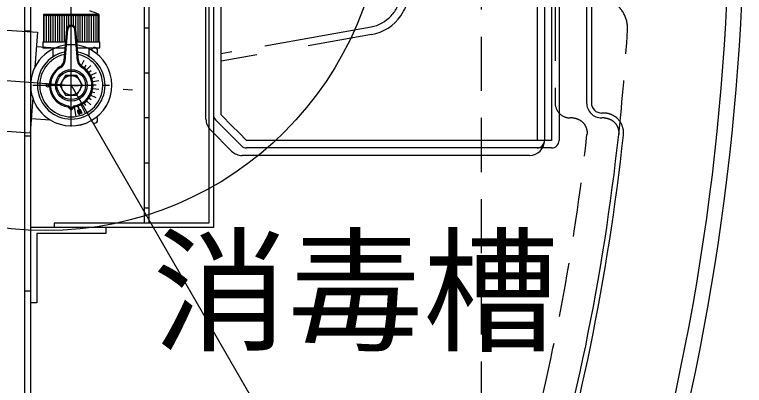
# Model space of a CAD drawing. Units: millimetres, scale not verified. Extents: x -22839 to 8910, y -6308 to 6308.
# Drawn here: x -4444.7 to -3959, y 864.9 to 1111.5 of the extents above; entities that cross this region are included whole.
import ezdxf
from ezdxf.enums import TextEntityAlignment as Align

# ---------------------------------------------------------------- set-up
doc = ezdxf.new("R2010")
doc.units = ezdxf.units.MM
doc.header["$LTSCALE"] = 30
doc.linetypes.add('CHAIN1', pattern=[8, 5, -1, 1, -1])
doc.linetypes.add('DASHED1', pattern=[1.8, 1.2, -0.6])
doc.layers.add('0-1_空気管', color=3, linetype='Continuous', lineweight=25)
doc.layers.add('0-2_機器', color=3, linetype='Continuous', lineweight=25)
doc.styles.add('ＭＳ ゴシック', font='')
doc.styles.get('ＭＳ ゴシック').set_extended_font_data('MS Gothic')

msp = doc.modelspace()

# ---------------------------------------------------------------- linework, layer by layer
at = {"layer": '0-1_空気管'}
for p, q in [((-4355.32, 1333.34), (-4355.32, 972.84)), ((-4312.32, 1332.78), (-4312.32, 969.84)), ((-4063.99, 1332.84), (-4063.99, 1052.84)), ((-4060.78, 1332.84), (-4060.78, 1052.84)), ((-4358.32, 972.84), (-4358.32, 1326.34)), ((-4315.32, 1329.19), (-4315.32, 972.84)), ((-4097.02, 1277.84), (-4097.02, 1027.84)), ((-4092.01, 1277.84), (-4092.01, 1027.84)), ((-4087.32, 1277.84), (-4087.32, 1027.84)), ((-4082.32, 1277.84), (-4082.32, 1027.84)), ((-4317.32, 1041.98), (-4317.32, 1263.7)), ((-4437.99, 1180.84), (-4437.99, 720.71)), ((-4433.99, 719.05), (-4433.99, 1180.84)), ((-4388.49, 1111.52), (-4425.49, 1111.52)), ((-4425.49, 1111.52), (-4425.49, 1093.52)), ((-4424.99, 1093.52), (-4424.99, 1111.52)), ((-4423.49, 1093.52), (-4423.49, 1111.52)), ((-4421.99, 1093.52), (-4421.99, 1111.52)), ((-4420.49, 1093.52), (-4420.49, 1111.52)), ((-4418.99, 1093.52), (-4418.99, 1111.52)), ((-4417.49, 1093.52), (-4417.49, 1111.52)), ((-4415.99, 1093.52), (-4415.99, 1111.52)), ((-4414.49, 1093.52), (-4414.49, 1111.52)), ((-4412.99, 1093.52), (-4412.99, 1111.52)), ((-4411.49, 1093.52), (-4411.49, 1111.52)), ((-4409.99, 1101.65), (-4409.99, 1111.52)), ((-4408.49, 1104.12), (-4408.49, 1111.52)), ((-4406.99, 1111.52), (-4406.99, 1104.52)), ((-4405.49, 1104.12), (-4405.49, 1111.52)), ((-4403.99, 1101.65), (-4403.99, 1111.52)), ((-4402.49, 1093.52), (-4402.49, 1111.52)), ((-4400.99, 1093.52), (-4400.99, 1111.52)), ((-4399.49, 1093.52), (-4399.49, 1111.52)), ((-4397.99, 1093.52), (-4397.99, 1111.52)), ((-4396.49, 1093.52), (-4396.49, 1111.52)), ((-4394.99, 1093.52), (-4394.99, 1111.52)), ((-4393.49, 1093.52), (-4393.49, 1111.52)), ((-4391.99, 1093.52), (-4391.99, 1111.52)), ((-4390.49, 1093.52), (-4390.49, 1111.52)), ((-4388.99, 1093.52), (-4388.99, 1111.52)), ((-4388.49, 1093.52), (-4388.49, 1111.52)), ((-4358.32, 1102.84), (-4355.32, 1102.84)), ((-4278.22, 1090.84), (-4207.43, 1103.32)), ((-4433.99, 1100.6), (-4437.99, 1100.6)), ((-4429.46, 1099.76), (-4431.17, 1076.52)), ((-4411.8, 1080.95), (-4409.98, 1101.75)), ((-4411.11, 1080.83), (-4409.28, 1101.69)), ((-4402.87, 1080.83), (-4404.7, 1101.69)), ((-4402.18, 1080.95), (-4404, 1101.75)), ((-4207.11, 1098.29), (-4249.39, 1090.84)), ((-4425.99, 1093.52), (-4410.7, 1093.52)), ((-4425.99, 1093.52), (-4425.99, 1089.52)), ((-4403.28, 1093.52), (-4387.99, 1093.52)), ((-4387.99, 1089.52), (-4387.99, 1093.52)), ((-4430.16, 1090.28), (-4417.56, 1089.36)), ((-4425.99, 1089.52), (-4411.05, 1089.52)), ((-4418.99, 1083.55), (-4418.99, 1089.52)), ((-4402.93, 1089.52), (-4387.99, 1089.52)), ((-4394.99, 1083.55), (-4394.99, 1089.52)), ((-4307.32, 1085.71), (-4300.19, 1086.96)), ((-4283.42, 1084.84), (-4307.32, 1080.62)), ((-4398.59, 1081.01), (-4400.41, 1077.44)), ((-4397.29, 1077.87), (-4398.47, 1076.25)), ((-4393.91, 1077.6), (-4396.74, 1074.77)), ((-4393.64, 1074.22), (-4395.26, 1073.04)), ((-4390.51, 1072.92), (-4394.07, 1071.1)), ((-4391.3, 1069.62), (-4393.2, 1069)), ((-4358.32, 1072.84), (-4355.32, 1072.84)), ((-4406.98, 1064.55), (-4068.31, 477.95)), ((-4388.72, 1067.42), (-4392.67, 1066.79)), ((-4390.49, 1064.52), (-4392.49, 1064.52)), ((-4391.3, 1059.42), (-4393.2, 1060.04)), ((-4388.72, 1061.63), (-4392.67, 1062.25)), ((-4432.66, 1056.18), (-4434.36, 1032.94)), ((-4410.74, 1058.02), (-4403.24, 1058.02)), ((-4393.91, 1051.44), (-4396.74, 1054.27)), ((-4393.64, 1054.82), (-4395.26, 1056)), ((-4390.51, 1056.12), (-4394.07, 1057.94)), ((-4409.15, 1050.18), (-4408.79, 1050.88)), ((-4406.99, 1048.02), (-4409.15, 1050.18)), ((-4406.99, 1049.08), (-4408.79, 1050.88)), ((-4406.99, 1049.08), (-4405.19, 1050.88)), ((-4406.99, 1048.02), (-4404.83, 1050.18)), ((-4404.83, 1050.18), (-4405.19, 1050.88)), ((-4403.7, 1043.78), (-4404.72, 1050.2)), ((-4402.03, 1048.78), (-4402.65, 1050.69)), ((-4401.75, 1048.88), (-4402.37, 1050.78)), ((-4397.46, 1045.81), (-4400.41, 1051.6)), ((-4397.29, 1051.17), (-4398.47, 1052.79)), ((-4402.83, 1047.33), (-4402.8, 1047.05)), ((-4402.5, 1047.01), (-4402.46, 1046.82)), ((-4402.32, 1045.77), (-4402.21, 1045.61)), ((-4402.03, 1048.78), (-4401.75, 1048.88)), ((-4401.95, 1045.72), (-4401.84, 1045.61)), ((-4401.43, 1045.97), (-4401.45, 1046.2)), ((-4401.44, 1045.67), (-4401.43, 1045.79)), ((-4401.43, 1045.79), (-4401.43, 1045.97)), ((-4401.22, 1048.52), (-4400.95, 1048.61)), ((-4400.19, 1045.73), (-4401.22, 1048.52)), ((-4401.14, 1045.85), (-4401.16, 1046.11)), ((-4401.16, 1045.65), (-4401.14, 1045.85)), ((-4400.95, 1048.61), (-4400.14, 1046.39)), ((-4400.05, 1045.78), (-4400.19, 1045.73)), ((-4400.14, 1046.39), (-4399.8, 1046.52)), ((-4400.04, 1046.06), (-4400.06, 1045.99)), ((-4400.06, 1045.99), (-4400.06, 1045.89)), ((-4400.06, 1045.89), (-4400.06, 1045.84)), ((-4400.06, 1045.84), (-4400.05, 1045.78)), ((-4400.02, 1046.12), (-4400.04, 1046.06)), ((-4399.99, 1046.17), (-4400.02, 1046.12)), ((-4399.95, 1046.21), (-4399.99, 1046.17)), ((-4399.91, 1046.25), (-4399.95, 1046.21)), ((-4399.86, 1046.29), (-4399.91, 1046.25)), ((-4399.79, 1046.32), (-4399.86, 1046.29)), ((-4399.8, 1046.52), (-4399.73, 1046.35)), ((-4399.73, 1046.35), (-4399.79, 1046.32)), ((-4299.85, 1037.44), (-4307.32, 1044.91)), ((-4052.35, 1046.04), (-4054.07, 1046.04)), ((-4433.67, 1042.41), (-4421.07, 1041.49)), ((-4355.32, 1042.84), (-4358.32, 1042.84)), ((-4293.78, 1024.3), (-4310.85, 1041.37)), ((-4052.42, 1042.84), (-4053.98, 1042.84)), ((-4456.98, 1034.6), (-4434.36, 1032.94)), ((-4300.25, 1020.77), (-4314.39, 1034.91)), ((-4295.25, 1032.84), (-4299.85, 1037.44)), ((-4433.99, 1030.6), (-4437.99, 1030.6)), ((-4087.32, 1022.84), (-4290.25, 1022.84)), ((-4102.01, 1017.84), (-4293.18, 1017.84)), ((-4358.32, 1012.84), (-4355.32, 1012.84)), ((-4355.32, 982.84), (-4358.32, 982.84)), ((-4315.32, 972.84), (-4418.32, 972.84)), ((-4418.32, 972.84), (-4418.32, 969.84)), ((-4312.32, 969.84), (-4433.99, 969.84)), ((-4437.99, 927.84), (-4433.99, 927.84))]:
    msp.add_line(p, q, dxfattribs=at)
at = {"layer": '0-1_空気管', "linetype": 'DASHED1'}
for p, q in [((-4084.95, 1332.84), (-4084.95, 1052.84)), ((-4073.35, 1042.84), (-4074.94, 1042.84)), ((-4073.35, 1042.84), (-4073.26, 1042.83)), ((-4073.26, 1042.83), (-4073.16, 1042.83)), ((-4073.16, 1042.83), (-4073.06, 1042.83)), ((-4073.06, 1042.83), (-4072.96, 1042.83)), ((-4072.96, 1042.83), (-4072.85, 1042.82)), ((-4072.85, 1042.82), (-4072.63, 1042.8)), ((-4072.63, 1042.8), (-4072.52, 1042.79)), ((-4072.52, 1042.79), (-4072.41, 1042.77)), ((-4072.41, 1042.77), (-4072.28, 1042.75)), ((-4072.28, 1042.75), (-4072.15, 1042.73)), ((-4072.15, 1042.73), (-4072.01, 1042.71)), ((-4072.01, 1042.71), (-4071.86, 1042.67)), ((-4071.86, 1042.67), (-4071.7, 1042.64)), ((-4071.7, 1042.64), (-4071.53, 1042.6)), ((-4071.53, 1042.6), (-4071.35, 1042.55)), ((-4071.35, 1042.55), (-4071.17, 1042.51)), ((-4071.17, 1042.51), (-4070.99, 1042.46)), ((-4070.99, 1042.46), (-4070.81, 1042.41)), ((-4070.81, 1042.41), (-4070.64, 1042.36)), ((-4070.64, 1042.36), (-4070.48, 1042.31)), ((-4070.48, 1042.31), (-4070.34, 1042.27)), ((-4070.34, 1042.27), (-4070.2, 1042.22)), ((-4070.2, 1042.22), (-4070.07, 1042.17)), ((-4070.07, 1042.17), (-4069.93, 1042.12)), ((-4069.93, 1042.12), (-4069.8, 1042.06)), ((-4069.8, 1042.06), (-4069.67, 1042)), ((-4069.67, 1042), (-4069.52, 1041.93)), ((-4069.52, 1041.93), (-4069.36, 1041.85)), ((-4069.36, 1041.85), (-4069.18, 1041.76)), ((-4069.18, 1041.76), (-4069, 1041.66)), ((-4069, 1041.66), (-4068.8, 1041.55)), ((-4068.8, 1041.55), (-4068.39, 1041.31)), ((-4068.39, 1041.31), (-4068.19, 1041.19)), ((-4068.19, 1041.19), (-4067.99, 1041.07)), ((-4067.99, 1041.07), (-4067.81, 1040.95)), ((-4067.81, 1040.95), (-4067.63, 1040.83)), ((-4067.63, 1040.83), (-4067.47, 1040.71)), ((-4067.47, 1040.71), (-4067.31, 1040.59)), ((-4067.31, 1040.59), (-4067.17, 1040.47)), ((-4067.17, 1040.47), (-4067.01, 1040.33)), ((-4067.01, 1040.33), (-4066.87, 1040.19)), ((-4066.87, 1040.19), (-4066.71, 1040.04)), ((-4066.71, 1040.04), (-4066.56, 1039.86)), ((-4066.56, 1039.86), (-4066.39, 1039.67)), ((-4066.39, 1039.67), (-4066.21, 1039.47)), ((-4066.21, 1039.47), (-4066.04, 1039.25)), ((-4066.04, 1039.25), (-4065.86, 1039.03)), ((-4065.86, 1039.03), (-4065.68, 1038.81)), ((-4065.68, 1038.81), (-4065.51, 1038.59)), ((-4065.51, 1038.59), (-4065.36, 1038.37)), ((-4065.36, 1038.37), (-4065.21, 1038.16)), ((-4065.21, 1038.16), (-4065.08, 1037.97)), ((-4065.08, 1037.97), (-4064.96, 1037.79)), ((-4064.96, 1037.79), (-4064.86, 1037.61)), ((-4064.86, 1037.61), (-4064.76, 1037.43)), ((-4064.76, 1037.43), (-4064.67, 1037.24)), ((-4064.67, 1037.24), (-4064.59, 1037.05)), ((-4064.59, 1037.05), (-4064.5, 1036.85)), ((-4064.5, 1036.85), (-4064.42, 1036.63)), ((-4064.42, 1036.63), (-4064.34, 1036.39)), ((-4064.34, 1036.39), (-4064.25, 1036.14)), ((-4064.25, 1036.14), (-4064.17, 1035.87))]:
    msp.add_line(p, q, dxfattribs=at)
at = {"layer": '0-1_空気管', "linetype": 'CHAIN1'}
for p, q in [((-5988.1, 1180.39), (-4366.32, 1061.57)), ((-4406.99, 1037.02), (-4406.99, 1135.2)), ((-4432.54, 1064.52), (-4392.49, 1064.52)), ((-4385.99, 1064.52), (-4381.44, 1064.52))]:
    msp.add_line(p, q, dxfattribs=at)
at = {"layer": '0-1_空気管'}
for points in [[(-4307.32, 1044.91), (-4307.32, 1260.77), (-4299.85, 1268.23)], [(-4456.98, 1052.67), (-4453.4, 1101.51), (-4429.46, 1099.76)], [(-4410.74, 1071.02), (-4414.5, 1064.52), (-4410.74, 1058.02)], [(-4403.24, 1058.02), (-4399.48, 1064.52), (-4403.24, 1071.02), (-4410.74, 1071.02)], [(-4402.57, 1047.99), (-4402.66, 1047.91), (-4402.75, 1047.78), (-4402.79, 1047.66), (-4402.82, 1047.51), (-4402.83, 1047.33)], [(-4402.8, 1047.05), (-4402.74, 1046.79), (-4402.67, 1046.58), (-4402.59, 1046.34), (-4402.51, 1046.16), (-4402.44, 1045.99), (-4402.32, 1045.77)], [(-4401.16, 1046.11), (-4401.19, 1046.31), (-4401.24, 1046.52), (-4401.3, 1046.72), (-4401.39, 1046.97), (-4401.49, 1047.2), (-4401.57, 1047.37), (-4401.68, 1047.56), (-4401.8, 1047.71), (-4401.91, 1047.84), (-4402.02, 1047.93), (-4402.14, 1048), (-4402.28, 1048.04), (-4402.39, 1048.06), (-4402.49, 1048.04), (-4402.57, 1047.99)], [(-4402.44, 1047.72), (-4402.46, 1047.71), (-4402.51, 1047.63), (-4402.55, 1047.48), (-4402.55, 1047.27), (-4402.53, 1047.14), (-4402.5, 1047.01)], [(-4402.46, 1046.82), (-4402.37, 1046.58), (-4402.29, 1046.34), (-4402.17, 1046.08), (-4402.07, 1045.89), (-4401.95, 1045.72)], [(-4401.45, 1046.2), (-4401.52, 1046.46), (-4401.58, 1046.68), (-4401.66, 1046.87), (-4401.74, 1047.07), (-4401.84, 1047.26), (-4401.92, 1047.41), (-4402.01, 1047.54), (-4402.12, 1047.65), (-4402.22, 1047.73), (-4402.3, 1047.76), (-4402.35, 1047.77), (-4402.41, 1047.75), (-4402.44, 1047.72)], [(-4402.21, 1045.61), (-4402.12, 1045.5), (-4402.03, 1045.4), (-4401.96, 1045.35), (-4401.88, 1045.31), (-4401.77, 1045.26), (-4401.67, 1045.23), (-4401.57, 1045.23), (-4401.46, 1045.25), (-4401.35, 1045.33), (-4401.25, 1045.44), (-4401.16, 1045.65)], [(-4401.84, 1045.61), (-4401.74, 1045.54), (-4401.63, 1045.51), (-4401.58, 1045.52), (-4401.53, 1045.56), (-4401.49, 1045.61), (-4401.44, 1045.67)], [(-4051.06, 1045.97), (-4051.21, 1045.99), (-4051.49, 1046.01), (-4051.63, 1046.02), (-4051.77, 1046.03), (-4051.91, 1046.03), (-4052.03, 1046.03), (-4052.15, 1046.04), (-4052.26, 1046.04), (-4052.35, 1046.04)], [(-4042.74, 1041.61), (-4042.97, 1041.87), (-4043.19, 1042.12), (-4043.4, 1042.35), (-4043.61, 1042.56), (-4043.8, 1042.75), (-4044, 1042.92), (-4044.2, 1043.09), (-4044.4, 1043.24), (-4044.62, 1043.4), (-4044.85, 1043.55), (-4045.09, 1043.71), (-4045.35, 1043.87), (-4045.62, 1044.03), (-4045.89, 1044.19), (-4046.16, 1044.34), (-4046.42, 1044.49), (-4046.67, 1044.62), (-4046.9, 1044.74), (-4047.11, 1044.85), (-4047.3, 1044.94), (-4047.48, 1045.02), (-4047.66, 1045.1), (-4047.83, 1045.16), (-4048, 1045.23), (-4048.18, 1045.29), (-4048.37, 1045.35), (-4048.59, 1045.41), (-4048.81, 1045.48), (-4049.04, 1045.54), (-4049.28, 1045.6), (-4049.52, 1045.66), (-4049.75, 1045.72), (-4049.98, 1045.77), (-4050.19, 1045.82), (-4050.39, 1045.86), (-4050.57, 1045.9), (-4050.75, 1045.93), (-4050.91, 1045.95), (-4051.06, 1045.97)], [(-4052.42, 1042.84), (-4052.34, 1042.84), (-4052.27, 1042.84), (-4052.17, 1042.83), (-4052.08, 1042.83), (-4051.98, 1042.83), (-4051.87, 1042.83), (-4051.76, 1042.82), (-4051.66, 1042.81), (-4051.55, 1042.8), (-4051.44, 1042.79), (-4051.32, 1042.77), (-4051.2, 1042.75), (-4051.07, 1042.73), (-4050.93, 1042.71), (-4050.78, 1042.67), (-4050.62, 1042.64), (-4050.45, 1042.6), (-4050.27, 1042.55), (-4050.09, 1042.51), (-4049.91, 1042.46), (-4049.73, 1042.41), (-4049.56, 1042.36), (-4049.4, 1042.32), (-4049.26, 1042.27), (-4049.12, 1042.22), (-4048.99, 1042.17), (-4048.86, 1042.12), (-4048.73, 1042.07), (-4048.59, 1042.01), (-4048.44, 1041.93), (-4048.29, 1041.85), (-4048.11, 1041.76), (-4047.92, 1041.66), (-4047.73, 1041.55), (-4047.52, 1041.44), (-4047.32, 1041.32), (-4047.12, 1041.2), (-4046.92, 1041.08), (-4046.73, 1040.96)], [(-4046.73, 1040.96), (-4046.56, 1040.84), (-4046.39, 1040.72), (-4046.24, 1040.6), (-4046.09, 1040.48), (-4045.94, 1040.34), (-4045.79, 1040.2), (-4045.64, 1040.04), (-4045.48, 1039.87), (-4045.31, 1039.68), (-4045.14, 1039.48), (-4044.96, 1039.27), (-4044.78, 1039.04), (-4044.61, 1038.82), (-4044.44, 1038.6), (-4044.28, 1038.38), (-4044.13, 1038.18), (-4044, 1037.98), (-4043.88, 1037.8), (-4043.78, 1037.62), (-4043.68, 1037.44), (-4043.59, 1037.26), (-4043.51, 1037.06), (-4043.42, 1036.86), (-4043.34, 1036.64), (-4043.26, 1036.4), (-4043.17, 1036.15), (-4043.09, 1035.88), (-4043.01, 1035.61), (-4042.93, 1035.34), (-4042.86, 1035.07), (-4042.8, 1034.81), (-4042.74, 1034.56), (-4042.69, 1034.34), (-4042.65, 1034.12), (-4042.62, 1033.92), (-4042.6, 1033.74), (-4042.58, 1033.56), (-4042.57, 1033.39), (-4042.57, 1033.22)], [(-4039.48, 1031.42), (-4039.45, 1031.71), (-4039.43, 1031.83), (-4039.42, 1031.97), (-4039.4, 1032.13), (-4039.39, 1032.31), (-4039.38, 1032.5), (-4039.36, 1032.71), (-4039.35, 1032.92), (-4039.35, 1033.13), (-4039.35, 1033.35), (-4039.36, 1033.57), (-4039.37, 1033.79), (-4039.39, 1034.02), (-4039.42, 1034.27), (-4039.46, 1034.53), (-4039.51, 1034.81), (-4039.58, 1035.12), (-4039.65, 1035.44), (-4039.74, 1035.79), (-4039.83, 1036.14), (-4039.94, 1036.5), (-4040.04, 1036.86), (-4040.15, 1037.21), (-4040.26, 1037.54), (-4040.37, 1037.86), (-4040.48, 1038.15), (-4040.59, 1038.42), (-4040.7, 1038.67), (-4040.82, 1038.91), (-4040.95, 1039.15), (-4041.09, 1039.38), (-4041.24, 1039.63), (-4041.42, 1039.89), (-4041.61, 1040.16), (-4041.82, 1040.44), (-4042.04, 1040.74), (-4042.27, 1041.03), (-4042.51, 1041.32), (-4042.74, 1041.61)], [(-4087.32, 1027.84), (-4290.25, 1027.84), (-4295.25, 1032.84)], [(-4042.57, 1033.22), (-4042.57, 1033.06), (-4042.57, 1032.9), (-4042.57, 1032.74), (-4042.58, 1032.58), (-4042.59, 1032.44), (-4042.61, 1032.3), (-4042.62, 1032.18), (-4042.63, 1032.07), (-4042.66, 1031.76)], [(-4383.99, 969.84), (-4383.99, 965.84), (-4429.99, 965.84), (-4429.99, 919.84), (-4433.99, 919.84)]]:
    msp.add_lwpolyline(points, dxfattribs=at)
at = {"layer": '0-1_空気管', "linetype": 'DASHED1'}
msp.add_lwpolyline([(-4064.17, 1035.87), (-4064.09, 1035.6), (-4064.02, 1035.33), (-4063.95, 1035.06), (-4063.88, 1034.79), (-4063.82, 1034.55), (-4063.77, 1034.32), (-4063.74, 1034.11), (-4063.71, 1033.91), (-4063.68, 1033.72), (-4063.67, 1033.54), (-4063.66, 1033.37), (-4063.65, 1033.21), (-4063.65, 1033.05), (-4063.65, 1032.88), (-4063.66, 1032.72), (-4063.67, 1032.57), (-4063.68, 1032.42), (-4063.69, 1032.29), (-4063.71, 1032.16), (-4063.72, 1032.06), (-4063.75, 1031.75)], dxfattribs=at)
at = {"layer": '0-1_空気管'}
for centre, radius in [((-4423.99, 1192.84), 225), ((-4406.99, 1064.52), 10.5), ((-4406.99, 1064.52), 9.5), ((-4406.99, 1064.52), 6.5), ((-4422.63, 1064.5), 1.15)]:
    msp.add_circle(centre, radius, dxfattribs=at)
for centre, radius, start, end in [((-5533.99, 1192.84), 1575, 342.967, 17.03299), ((-5533.99, 1192.84), 1565, 342.967, 17.03299), ((-4406.99, 1074.52), 41.37, 63.435, 72.44), ((-4212.32, 1127.84), 25, 317.156, 333.896), ((-4212.32, 1127.84), 30, 325.482, 338.49), ((-4424.24, 1111.77), 0.791, 198.435, 341.565), ((-4422.74, 1111.77), 0.791, 198.435, 341.565), ((-4421.24, 1111.77), 0.791, 198.435, 341.565), ((-4419.74, 1111.77), 0.791, 198.435, 341.565), ((-4418.24, 1111.77), 0.791, 198.435, 341.565), ((-4416.74, 1111.77), 0.791, 198.435, 341.565), ((-4415.24, 1111.77), 0.791, 198.435, 341.565), ((-4413.74, 1111.77), 0.791, 198.435, 341.565), ((-4412.24, 1111.77), 0.791, 198.435, 341.565), ((-4410.74, 1111.77), 0.791, 198.435, 341.565), ((-4409.24, 1111.77), 0.791, 198.435, 341.565), ((-4407.74, 1111.77), 0.791, 198.435, 341.565), ((-4406.24, 1111.77), 0.791, 198.435, 341.565), ((-4404.74, 1111.77), 0.791, 198.435, 341.565), ((-4403.24, 1111.77), 0.791, 198.435, 341.565), ((-4401.74, 1111.77), 0.791, 198.435, 341.565), ((-4400.24, 1111.77), 0.791, 198.435, 341.565), ((-4398.74, 1111.77), 0.791, 198.435, 341.565), ((-4397.24, 1111.77), 0.791, 198.435, 341.565), ((-4395.74, 1111.77), 0.791, 198.435, 341.565), ((-4394.24, 1111.77), 0.791, 198.435, 341.565), ((-4392.74, 1111.77), 0.791, 198.435, 341.565), ((-4391.24, 1111.77), 0.791, 198.435, 341.565), ((-4389.74, 1111.77), 0.791, 198.435, 341.565), ((-4212.32, 1127.84), 25, 281.268, 317.156), ((-4212.32, 1127.84), 30, 280, 325.482), ((-4406.99, 1101.52), 3, 4.349, 175.651), ((-4406.99, 1101.52), 2.3, 4.256, 175.744), ((-4406.98, 1064.52), 27, 61.218, 153.617), ((-4406.98, 1064.52), 27, 238.543, 61.218), ((-4406.98, 1064.52), 27, 238.601, 61.218), ((-4391.41, 1087.67), 2, 0, 174.496), ((-4406.99, 1064.52), 22.5, 101.06, 78.94), ((-4406.99, 1064.52), 21, 102.242, 77.758), ((-4396.21, 1087.67), 6.8, 340.182, 0), ((-4416.78, 1081.38), 5, 300.143, 355), ((-4416.79, 1081.33), 5.7, 300.234, 355), ((-4397.19, 1081.33), 5.7, 185, 239.766), ((-4397.2, 1081.38), 5, 185, 239.857), ((-4406.98, 1064.52), 27, 153.617, 198), ((-4406.99, 1064.52), 14.5, 120.143, 261.425), ((-4406.99, 1064.52), 13.76, 120.234, 262.475), ((-4406.99, 1064.52), 13.76, 277.525, 59.766), ((-4406.99, 1064.52), 14.5, 278.575, 59.857), ((-4406.98, 1064.52), 27, 198, 238.543), ((-4307.32, 1044.91), 5, 180, 225), ((-4391.41, 1041.38), 2, 185.504, 0), ((-4396.21, 1041.38), 6.8, 0, 19.818), ((-4307.32, 1041.98), 10, 180, 225), ((-5533.99, 1192.84), 1500, 342.967, 353.836), ((-5533.99, 1192.84), 1503.2, 342.967, 353.836), ((-4102.01, 1027.84), 10, 270, 0), ((-4087.32, 1027.84), 5, 270, 0), ((-4293.18, 1027.84), 10, 225, 270), ((-4290.25, 1027.84), 5, 225, 270)]:
    msp.add_arc(centre, radius, start, end, dxfattribs=at)
at = {"layer": '0-1_空気管', "linetype": 'DASHED1'}
for centre, radius, start, end in [((-4056.75, 1102.55), 20, 356.5024, 56.3145), ((-5533.99, 1192.84), 1500, 353.836, 356.5024), ((-5533.99, 1192.84), 1479.04, 344.81998, 353.74698)]:
    msp.add_arc(centre, radius, start, end, dxfattribs=at)
msp.add_ellipse((-4074.94, 1052.84), major_axis=(-10.01, 0), ratio=0.9986, start_param=6.283185, end_param=7.853982, dxfattribs=at)
at = {"layer": '0-1_空気管'}
for centre, major_axis, start_param, end_param in [((-4053.98, 1052.84), (-10.01, 0), 6.283185, 7.853982), ((-4053.98, 1052.84), (-6.81, 0), 6.283185, 7.853982), ((-4097.02, 1027.84), (5.01, 0), 4.712389, 6.283185)]:
    msp.add_ellipse(centre, major_axis=major_axis, ratio=0.9986, start_param=start_param, end_param=end_param, dxfattribs=at)
at = {"layer": '0-2_機器', "color": 2, "linetype": 'DASHED1'}
msp.add_lwpolyline([(-6143.97, 682.84), (-4133.99, 682.84), (-4133.99, 1702.84)], dxfattribs=at)

# ---------------------------------------------------------------- texts
at = {"layer": '0-1_空気管', "color": 4, "style": 'ＭＳ ゴシック'}
msp.add_text('消毒槽', height=65.98, dxfattribs=at).set_placement((-4352.8, 874.89), align=Align.BOTTOM_LEFT)

doc.saveas('drawing.dxf')
